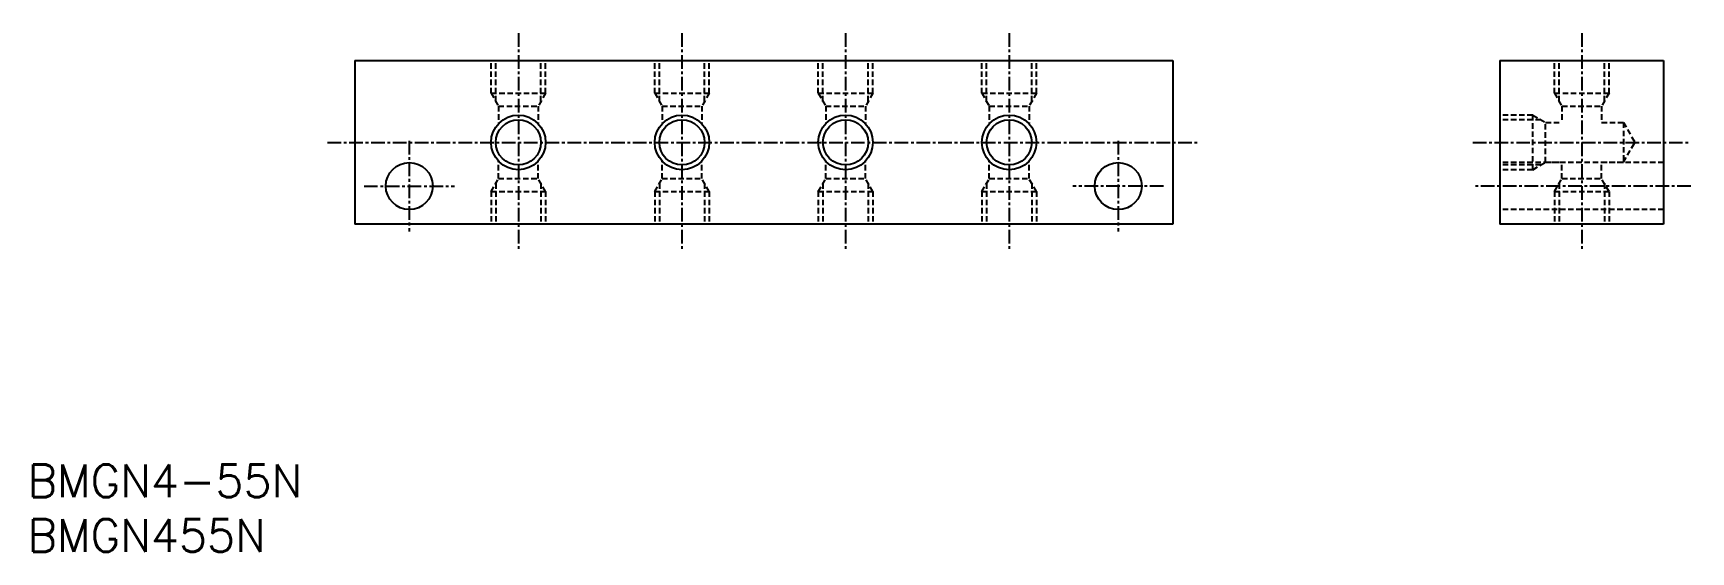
# Model space of a CAD drawing. Extents: x 1 to 152, y 0 to 48.
import ezdxf

# ---------------------------------------------------------------- set-up
doc = ezdxf.new("R2010")
doc.units = 0
doc.linetypes.add('CENTER', pattern=[2, 1.25, -0.25, 0.25, -0.25])
doc.linetypes.add('DASHED', pattern=[0.75, 0.5, -0.25])
doc.layers.get('0').update_dxf_attribs({"linetype": 'CONTINUOUS'})
doc.layers.add('CENTER', color=1, linetype='CENTER')
doc.styles.get("Standard").update_dxf_attribs({"font": 'txt.shx'})

# ---------------------------------------------------------------- blocks, each defined once
blk = doc.blocks.new('*U66')
at = {"color": 7, "linetype": 'CONTINUOUS'}
blk.add_text('BMGN455N', height=3, dxfattribs=at).set_placement((0, 0))
blk = doc.blocks.new('*U67')
at = {"color": 7, "linetype": 'CONTINUOUS'}
blk.add_text('BMGN4-55N', height=3, dxfattribs=at).set_placement((0, 5))

msp = doc.modelspace()

# ---------------------------------------------------------------- linework, layer by layer
at = {"color": 7, "linetype": 'CONTINUOUS'}
for p, q in [((30, 45), (105, 45)), ((30, 45), (30, 30)), ((105, 45), (105, 30)), ((135, 45), (135, 30)), ((135, 45), (150, 45)), ((150, 45), (150, 30)), ((105, 30), (30, 30)), ((150, 30), (135, 30))]:
    msp.add_line(p, q, dxfattribs=at)
at = {"color": 3, "linetype": 'DASHED'}
for p, q in [((42.5, 42), (42.5, 45)), ((42.93, 41.25), (42.93, 45)), ((47.07, 41.25), (47.07, 45)), ((47.5, 42), (47.5, 45)), ((57.5, 42), (57.5, 45)), ((57.93, 41.25), (57.93, 45)), ((62.07, 41.25), (62.07, 45)), ((62.5, 42), (62.5, 45)), ((72.5, 42), (72.5, 45)), ((72.93, 41.25), (72.93, 45)), ((77.07, 41.25), (77.07, 45)), ((77.5, 42), (77.5, 45)), ((87.5, 42), (87.5, 45)), ((87.93, 41.25), (87.93, 45)), ((92.07, 41.25), (92.07, 45)), ((92.5, 42), (92.5, 45)), ((140, 42), (140, 45)), ((140.43, 41.25), (140.43, 45)), ((144.57, 41.25), (144.57, 45)), ((145, 42), (145, 45)), ((42.5, 42), (47.5, 42)), ((42.5, 42), (43.18, 40.82)), ((47.5, 42), (46.82, 40.82)), ((57.5, 42), (58.18, 40.82)), ((57.5, 42), (62.5, 42)), ((62.5, 42), (61.82, 40.82)), ((72.5, 42), (73.18, 40.82)), ((72.5, 42), (77.5, 42)), ((77.5, 42), (76.82, 40.82)), ((87.5, 42), (92.5, 42)), ((87.5, 42), (88.18, 40.82)), ((92.5, 42), (91.82, 40.82)), ((140, 42), (145, 42)), ((140, 42), (140.68, 40.82)), ((145, 42), (144.32, 40.82)), ((43.18, 40.82), (46.82, 40.82)), ((43.18, 40.82), (43.18, 39.22)), ((46.82, 40.82), (46.82, 39.22)), ((58.18, 40.82), (58.18, 39.22)), ((58.18, 40.82), (61.82, 40.82)), ((61.82, 40.82), (61.82, 39.22)), ((73.18, 40.82), (73.18, 39.22)), ((73.18, 40.82), (76.82, 40.82)), ((76.82, 40.82), (76.82, 39.22)), ((88.18, 40.82), (91.82, 40.82)), ((88.18, 40.82), (88.18, 39.22)), ((91.82, 40.82), (91.82, 39.22)), ((138, 40), (135, 40)), ((138.75, 39.57), (135, 39.57)), ((138, 35), (138, 40)), ((138, 40), (139.18, 39.32)), ((140.68, 40.82), (140.68, 39.32)), ((140.68, 40.82), (144.32, 40.82)), ((144.32, 40.82), (144.32, 39.32)), ((139.18, 39.32), (140.68, 39.32)), ((139.18, 35.68), (139.18, 39.32)), ((144.32, 39.32), (146.32, 39.32)), ((146.32, 39.32), (146.32, 35.68)), ((146.32, 39.32), (147.37, 37.5)), ((146.32, 35.68), (147.37, 37.5)), ((43.18, 34.18), (43.18, 35.78)), ((46.82, 34.18), (46.82, 35.78)), ((58.18, 34.18), (58.18, 35.78)), ((61.82, 34.18), (61.82, 35.78)), ((73.18, 34.18), (73.18, 35.78)), ((76.82, 34.18), (76.82, 35.78)), ((88.18, 34.18), (88.18, 35.78)), ((91.82, 34.18), (91.82, 35.78)), ((150, 35.65), (135, 35.65)), ((138.75, 35.43), (135, 35.43)), ((138, 35), (135, 35)), ((138, 35), (139.18, 35.68)), ((139.18, 35.68), (140.68, 35.68)), ((140.68, 34.18), (140.68, 35.68)), ((144.32, 35.68), (146.32, 35.68)), ((144.32, 34.18), (144.32, 35.68)), ((42.5, 33), (43.18, 34.18)), ((42.93, 33.75), (42.93, 30)), ((43.18, 34.18), (46.82, 34.18)), ((47.5, 33), (46.82, 34.18)), ((47.07, 33.75), (47.07, 30)), ((57.5, 33), (58.18, 34.18)), ((57.93, 33.75), (57.93, 30)), ((58.18, 34.18), (61.82, 34.18)), ((62.5, 33), (61.82, 34.18)), ((62.07, 33.75), (62.07, 30)), ((72.5, 33), (73.18, 34.18)), ((72.93, 33.75), (72.93, 30)), ((73.18, 34.18), (76.82, 34.18)), ((77.5, 33), (76.82, 34.18)), ((77.07, 33.75), (77.07, 30)), ((87.5, 33), (88.18, 34.18)), ((87.93, 33.75), (87.93, 30)), ((88.18, 34.18), (91.82, 34.18)), ((92.5, 33), (91.82, 34.18)), ((92.07, 33.75), (92.07, 30)), ((140, 33), (140.68, 34.18)), ((140.43, 33.75), (140.43, 30)), ((140.68, 34.18), (144.32, 34.18)), ((145, 33), (144.32, 34.18)), ((144.57, 33.75), (144.57, 30)), ((42.5, 33), (47.5, 33)), ((42.5, 33), (42.5, 30)), ((47.5, 33), (47.5, 30)), ((57.5, 33), (57.5, 30)), ((57.5, 33), (62.5, 33)), ((62.5, 33), (62.5, 30)), ((72.5, 33), (72.5, 30)), ((72.5, 33), (77.5, 33)), ((77.5, 33), (77.5, 30)), ((87.5, 33), (92.5, 33)), ((87.5, 33), (87.5, 30)), ((92.5, 33), (92.5, 30)), ((140, 33), (145, 33)), ((140, 33), (140, 30)), ((145, 33), (145, 30)), ((150, 31.35), (135, 31.35))]:
    msp.add_line(p, q, dxfattribs=at)
at = {"color": 3, "linetype": 'CONTINUOUS'}
for centre in [(45, 37.5), (60, 37.5), (75, 37.5), (90, 37.5)]:
    msp.add_circle(centre, 2.5, dxfattribs=at)
at = {"color": 7, "linetype": 'CONTINUOUS'}
for centre, radius in [((45, 37.5), 2.07), ((60, 37.5), 2.07), ((75, 37.5), 2.07), ((90, 37.5), 2.07), ((35, 33.5), 2.15), ((100, 33.5), 2.15)]:
    msp.add_circle(centre, radius, dxfattribs=at)
at = {"layer": 'CENTER', "color": 1, "linetype": 'CENTER'}
for p, q in [((45, 47.5), (45, 27.5)), ((60, 47.5), (60, 27.5)), ((75, 47.5), (75, 27.5)), ((90, 47.5), (90, 27.5)), ((142.5, 47.5), (142.5, 27.5)), ((27.5, 37.5), (107.5, 37.5)), ((35, 37.65), (35, 29.35)), ((100, 37.65), (100, 29.35)), ((132.5, 37.5), (152.5, 37.5)), ((30.85, 33.5), (39.15, 33.5)), ((104.15, 33.5), (95.85, 33.5)), ((152.5, 33.5), (132.5, 33.5))]:
    msp.add_line(p, q, dxfattribs=at)

# ---------------------------------------------------------------- block references
at = {"color": 7, "linetype": 'CONTINUOUS'}
for name in ['*U67', '*U66']:
    msp.add_blockref(name, (0, 0), dxfattribs=at)

doc.saveas('drawing.dxf')
